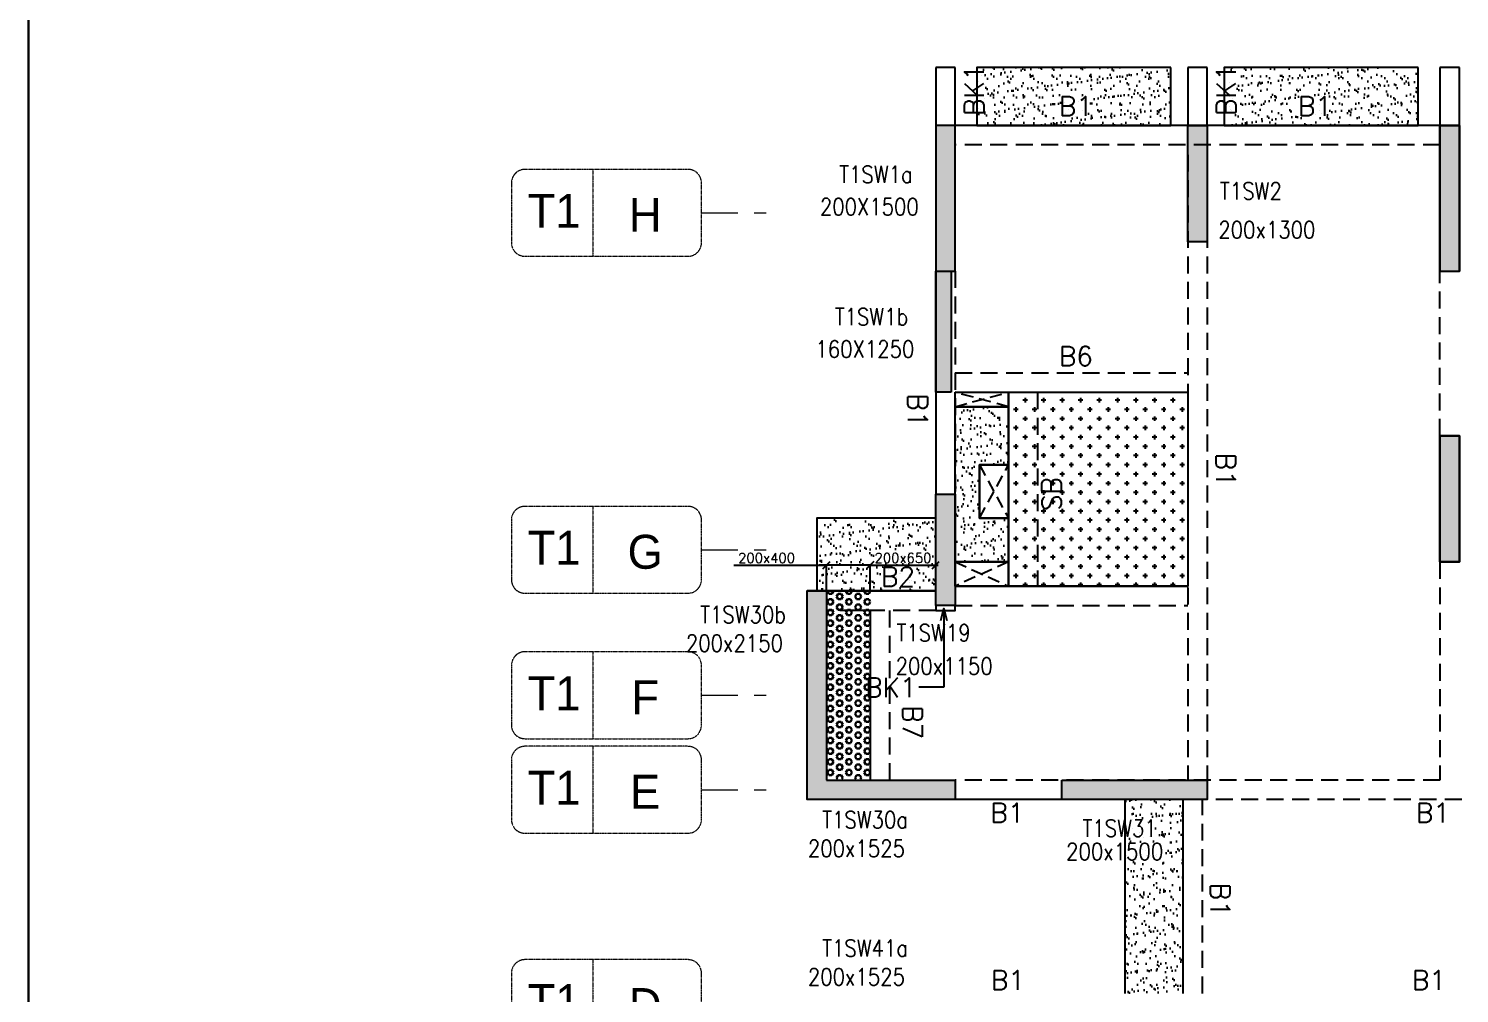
# Model space of a CAD drawing. Header units: millimetres. Extents: x 1078357 to 2594950, y -5122486 to -4636555.
# Drawn here: x 1919972 to 1934726, y -4662154 to -4652204 of the extents above; entities that cross this region are included whole.
import ezdxf
from ezdxf.enums import TextEntityAlignment as Align

# ---------------------------------------------------------------- set-up
doc = ezdxf.new("R2010")
doc.units = ezdxf.units.MM
doc.header["$PDMODE"] = 35
for name, pattern in [('CONTINOUS', [0]), ('DGN STYLE 7', [8.34, 3.75, -1.67, 1.25, -1.67]), ('HIDDEN', [0.375, 0.25, -0.125]), ('New Retail block$0$CONTINOUS', [0])]:
    doc.linetypes.add(name, pattern=pattern)
doc.layers.get('0').update_dxf_attribs({"lineweight": 0})
doc.layers.get('Defpoints').update_dxf_attribs({"lineweight": 0})
for name, color, linetype, lineweight in [('A-_ANOTDIMA_D-', 6, 'Continuous', 13), ('Boundary', 40, 'Continuous', 30), ('COL. NO.', 30, 'Continuous', 25), ('COL. SIZE', 7, 'Continuous', 25), ('DIM', 9, 'Continuous', 25), ('GRID LINE', 8, 'Continuous', 0), ('GRID NO', 8, 'DGN STYLE 7', 13), ('HATCH', 8, 'Continuous', 30)]:
    doc.layers.add(name, color=color, linetype=linetype, lineweight=lineweight)
for name, color, linetype in [('B-200x325', 201, 'HIDDEN'), ('B-200x400', 44, 'HIDDEN'), ('DROP SLAB', 8, 'Continuous'), ('S-BEAM', 3, 'HIDDEN'), ('S-BEAM NO.', 6, 'Continuous'), ('S-COLUMN', 1, 'Continuous'), ('S-CUTOUT', 8, 'HIDDEN'), ('S-SLAB-PROJECTION', 54, 'New Retail block$0$CONTINOUS'), ('SLAB FOLD', 8, 'Continuous')]:
    doc.layers.add(name, color=color, linetype=linetype)
doc.styles.add('Roman', font='romans')
doc.styles.add('ROMANS', font='romans.shx', dxfattribs={"width": 0.85})
doc.styles.get("Standard").update_dxf_attribs({"font": 'Adani Regular.ttf', "height": 500})
doc.dimstyles.new('HARESH', dxfattribs={"dimtxt": 150, "dimasz": 75, "dimexe": 0, "dimexo": 0, "dimgap": 25, "dimtad": 1, "dimdec": 0, "dimdsep": 46, "dimtxsty": 'Roman', "dimblk": 'OBLIQUE', "dimcen": 225, "dimdle": 25, "dimclrd": 2, "dimclre": 2, "dimclrt": 7, "dimadec": 8, "dimazin": 1, "dimtfac": 1, "dimtdec": 0, "dimtmove": 0, "dimatfit": 0, "dimfxl": 1, "dimlwd": -1, "dimlwe": -1, "dimarcsym": 0})

# ---------------------------------------------------------------- blocks, each defined once
blk = doc.blocks.new('_Oblique')
at = {"color": 0, "linetype": 'ByBlock', "lineweight": -2}
blk.add_line((-0.5, -0.5), (0.5, 0.5), dxfattribs=at)
blk = doc.blocks.new('*D1339')
at = {"layer": 'Defpoints', "color": 0, "ltscale": 700, "transparency": 16777216}
for p in [(1928201, -4657738), (1928201, -4658004, 0), (1928651, -4658004, 0)]:
    blk.add_point(p, dxfattribs=at)
at = {"layer": 'DIM', "color": 2, "ltscale": 700, "transparency": 16777216}
for p, q in [((1927245, -4657738), (1928201, -4657738)), ((1928201, -4657738), (1928126, -4657738)), ((1928201, -4658004), (1928201, -4657738)), ((1928651, -4657738), (1928201, -4657738)), ((1928651, -4657738), (1928201, -4657738)), ((1928651, -4658004), (1928651, -4657738)), ((1928651, -4657738), (1928726, -4657738))]:
    blk.add_line(p, q, dxfattribs=at)
at = {"layer": 'DIM', "color": 2, "ltscale": 700, "transparency": 16777216, "xscale": 75, "yscale": 75, "zscale": 75}
blk.add_blockref('_Oblique', (1928201, -4657738), dxfattribs=at)
at = {"layer": 'DIM', "color": 2, "ltscale": 700, "transparency": 16777216, "xscale": 75, "yscale": 75, "zscale": 75, "rotation": 180}
blk.add_blockref('_Oblique', (1928651, -4657738), dxfattribs=at)
at = {"layer": 'DIM', "color": 7, "ltscale": 700, "transparency": 16777216, "insert": (1927582, -4657663), "char_height": 150, "attachment_point": 5, "style": 'Roman'}
blk.add_mtext('{\\H0.666667x;200x400}', dxfattribs=at)
blk = doc.blocks.new('*D1340')
at = {"layer": 'Defpoints', "color": 0, "ltscale": 700, "transparency": 16777216}
for p in [(1929326, -4657738), (1928651, -4658004), (1929326, -4658004, 0)]:
    blk.add_point(p, dxfattribs=at)
at = {"layer": 'DIM', "color": 2, "ltscale": 700, "transparency": 16777216}
for p, q in [((1928626, -4657738), (1929351, -4657738)), ((1928651, -4658004), (1928651, -4657738)), ((1929326, -4658004), (1929326, -4657738))]:
    blk.add_line(p, q, dxfattribs=at)
at = {"layer": 'DIM', "color": 2, "ltscale": 700, "transparency": 16777216, "xscale": 75, "yscale": 75, "zscale": 75, "rotation": 180}
blk.add_blockref('_Oblique', (1928651, -4657738), dxfattribs=at)
at = {"layer": 'DIM', "color": 2, "ltscale": 700, "transparency": 16777216, "xscale": 75, "yscale": 75, "zscale": 75}
blk.add_blockref('_Oblique', (1929326, -4657738), dxfattribs=at)
at = {"layer": 'DIM', "color": 7, "ltscale": 700, "transparency": 16777216, "insert": (1928989, -4657663), "char_height": 150, "attachment_point": 5, "style": 'Roman'}
blk.add_mtext('{\\H0.666667x;200x650}', dxfattribs=at)
blk = doc.blocks.new('G$CD63B60BD')
at = {"layer": 'COL. NO.', "linetype": 'Continuous', "style": 'ROMANS', "width": 0.85}
for s, p in [('T1SW1a', (-995, 15309, -320)), ('T1SW2', (2932, 15138, -320)), ('T1SW1b', (-1041, 13841, -320)), ('T1SW30b', (-2429, 10769, -320)), ('T1SW19', (-405, 10582, -320)), ('T1SW30a', (-1171, 8653, -320)), ('T1SW31', (1514, 8565, -320)), ('T1SW41a', (-1171, 7329, -320))]:
    blk.add_text(s, height=175, dxfattribs=at).set_placement(p)
at = {"layer": 'COL. SIZE', "linetype": 'Continuous', "style": 'ROMANS', "width": 0.85}
for s, p in [('200X1500', (-1194, 14976, -320)), ('200x1300', (2915, 14738, -320)), ('160X1250', (-1240, 13507, -320)), ('200x2150', (-2576, 10473, -320)), ('200x1150', (-413, 10238, -320)), ('200x1525', (-1318, 8357, -320)), ('200x1500', (1345, 8325, -320)), ('200x1525', (-1318, 7033, -320))]:
    blk.add_text(s, height=175, dxfattribs=at).set_placement(p)
blk = doc.blocks.new('Tower grid nomenclature-ex')
at = {"layer": 'GRID NO'}
blk.add_lwpolyline([(-1250, -600), (1750, -600, 0.414214), (2000, -350), (2000, 750, 0.414214), (1750, 1000), (-1250, 1000, 0.414214), (-1500, 750), (-1500, -350, 0.414214)], format="xyb", close=True, dxfattribs=at)
blk.add_lwpolyline([(0, 1000), (0, -600)], dxfattribs=at)
at = {"layer": 'GRID NO', "flags": 8}
for p in [(-1235, 400), (1788, 400)]:
    blk.add_attdef('GRID', text='', height=625, dxfattribs=at).set_placement(p, align=Align.MIDDLE_CENTER)

msp = doc.modelspace()

# ---------------------------------------------------------------- hatches: boundary and pattern name
at = {"layer": 'DROP SLAB'}
h = msp.add_hatch(dxfattribs=at)
h.set_pattern_fill('CROSS', color=8, scale=15, angle=180)
h.set_pattern_definition([(180, (1889790.84, -4433056.15), (-95.25, -95.25), [47.625, -142.875]), (270, (1889767.03, -4433032.33), (95.25, -95.25), [47.625, -142.875])])
h.paths.add_polyline_path([(1930076.2, -4655953.9), (1931926.2, -4655954), (1931926.2, -4657953.9), (1930076.2, -4657953.8)])
at = {"layer": 'HATCH'}
h = msp.add_hatch(dxfattribs=at)
h.set_pattern_fill('AR-SAND', color=8, scale=3, angle=179.97015)
h.set_pattern_definition([(37.4701541, (-897857.12, 9334366.43), (-4.7236114, 146.8264517), [0, -115.824, 0, -129.54, 0, -123.825]), (7.4701541, (-897857.12, 9334366.43), (134.9689868, 214.9772528), [0, -62.484, 0, -104.394, 0, -40.005]), (327.4701541, (-897950.84, 9334366.48), (237.2979035, 0.3075449), [0, -38.1, 0, -137.16, 0, -179.07]), (317.4701541, (-897950.84, 9334366.48), (229.1017424, 66.759465), [0, -19.05, 0, -89.916, 0, -102.87])])
h.paths.add_polyline_path([(1931751.4, -4652603.8), (1929751.4, -4652603.8), (1929751.4, -4653203.8), (1931751.4, -4653203.8)])
h = msp.add_hatch(dxfattribs=at)
h.set_pattern_fill('AR-SAND', color=8, scale=3, angle=179.97015)
h.set_pattern_definition([(37.4701541, (-900407.12, 9334366.43), (-4.7236114, 146.8264517), [0, -115.824, 0, -129.54, 0, -123.825]), (7.4701541, (-900407.12, 9334366.43), (134.9689868, 214.9772528), [0, -62.484, 0, -104.394, 0, -40.005]), (327.4701541, (-900500.84, 9334366.48), (237.2979035, 0.3075449), [0, -38.1, 0, -137.16, 0, -179.07]), (317.4701541, (-900500.84, 9334366.48), (229.1017424, 66.759465), [0, -19.05, 0, -89.916, 0, -102.87])])
h.paths.add_polyline_path([(1934301.4, -4652603.8), (1932301.4, -4652603.8), (1932301.4, -4653203.8), (1934301.4, -4653203.8)])
h = msp.add_hatch(dxfattribs=at)
h.set_pattern_fill('AR-SAND', color=8, scale=3, angle=179.97015)
h.set_pattern_definition([(37.47015413, (-3092306.78, 18702404.82), (-4.72361136, 146.8264517), [0, -115.824, 0, -129.54, 0, -123.825]), (7.4701541, (-3092306.78, 18702404.82), (134.9689868, 214.9772528), [0, -62.484, 0, -104.394, 0, -40.005]), (327.4701541, (-3092400.51, 18702404.87), (237.2979035, 0.3075449), [0, -38.1, 0, -137.16, 0, -179.07]), (317.4701541, (-3092400.5, 18702404.87), (229.1017424, 66.759465), [0, -19.05, 0, -89.916, 0, -102.87])])
h.paths.add_polyline_path([(1929526.2, -4656103.8), (1930076.2, -4656103.8), (1930076.2, -4656703.8), (1929776.2, -4656703.8), (1929776.2, -4657253.8), (1930076.2, -4657253.7), (1930076.2, -4657703.8), (1929526.2, -4657703.8)])
h = msp.add_hatch(dxfattribs=at)
h.set_pattern_fill('AR-SAND', color=8, scale=3, angle=180)
h.set_pattern_definition([(217.5, (1889791.38, -4718130.26), (4.8001, -146.82397), [0, -115.824, 0, -129.54, 0, -123.825]), (187.5, (1889791.38, -4718130.26), (-134.857, -215.04753), [0, -62.484, 0, -104.394, 0, -40.005]), (147.5, (1889885.1, -4718130.26), (-237.2977, -0.43116), [0, -38.1, 0, -137.16, 0, -179.07]), (137.5, (1889885.1, -4718130.26), (-229.06694, -66.8788), [0, -19.05, 0, -89.916, 0, -102.87])])
h.paths.add_polyline_path([(1929326.9, -4657253.7), (1928101.7, -4657253.7), (1928101.6, -4658003.8), (1929326.9, -4658003.8)])
at = {"layer": 'HATCH', "ltscale": 1000}
h = msp.add_hatch(dxfattribs=at)
h.set_pattern_fill('HEX', color=8, scale=10, angle=180)
h.set_pattern_definition([(180, (3029251.08, -9155217.98), (-7e-15, -54.99261315), [31.75, -63.5]), (300, (3029251.08, -9155217.98), (47.625, 27.4963066), [31.75, -63.5]), (240, (3029219.33, -9155217.98), (47.625, -27.4963066), [31.75, -63.5])])
h.paths.add_polyline_path([(1928651.4, -4659943.2), (1928201.4, -4659943.2), (1928201.4, -4658003.8), (1928651.4, -4658003.8)])
at = {"layer": 'HATCH'}
h = msp.add_hatch(dxfattribs=at)
h.set_pattern_fill('AR-SAND', color=8, scale=3, angle=179.97015)
h.set_pattern_definition([(37.4701541, (-1985806.82, 14021135.54), (-4.72361136, 146.8264517), [0, -115.824, 0, -129.54, 0, -123.825]), (7.4701541, (-1985806.82, 14021135.54), (134.9689868, 214.9772528), [0, -62.484, 0, -104.394, 0, -40.005]), (327.4701541, (-1985900.55, 14021135.59), (237.2979035, 0.3075449), [0, -38.1, 0, -137.16, 0, -179.07]), (317.4701541, (-1985900.55, 14021135.59), (229.1017424, 66.759465), [0, -19.05, 0, -89.916, 0, -102.87])])
h.paths.add_polyline_path([(1931876.4, -4660153.9), (1931276.4, -4660153.9), (1931276.4, -4662153.9), (1931876.4, -4662153.9)])
at = {"layer": 'S-COLUMN', "lineweight": 25, "extrusion": (1.00316e-06, 1.91639e-11, 1)}
h = msp.add_hatch(color=1, dxfattribs=at)
h.dxf.hatch_style = 1
h.paths.add_polyline_path([(1929526.2, -4653203.8), (1929326.2, -4653203.8), (1929326.2, -4654703.8), (1929526.2, -4654703.8)])
at = {"layer": 'S-COLUMN', "lineweight": 25}
h = msp.add_hatch(color=1, dxfattribs=at)
h.dxf.hatch_style = 1
h.paths.add_polyline_path([(1931926.2, -4654403.9), (1932126.2, -4654403.9), (1932126.2, -4653203.8), (1931926.2, -4653203.8)])
at = {"layer": 'S-COLUMN', "lineweight": 25, "extrusion": (1.00316e-06, 1.91639e-11, 1)}
h = msp.add_hatch(color=1, dxfattribs=at)
h.dxf.hatch_style = 1
h.paths.add_polyline_path([(1934726.2, -4653203.8), (1934526.2, -4653203.8), (1934526.2, -4654703.8), (1934726.2, -4654703.8)])
at = {"layer": 'S-COLUMN', "lineweight": 25, "extrusion": (1.00316e-06, -2.11765e-11, 1)}
h = msp.add_hatch(color=1, dxfattribs=at)
h.dxf.hatch_style = 1
h.paths.add_polyline_path([(1929486.2, -4655954), (1929326.2, -4655954), (1929326.2, -4654703.8), (1929486.2, -4654703.8)])
at = {"layer": 'S-COLUMN', "lineweight": 25, "extrusion": (-1.00316e-06, 2.11765e-11, 1)}
h = msp.add_hatch(color=1, dxfattribs=at)
h.dxf.hatch_style = 1
h.paths.add_polyline_path([(1934526.2, -4657703.8), (1934726.2, -4657703.8), (1934726.2, -4656403.8), (1934526.2, -4656403.8)])
at = {"layer": 'S-COLUMN', "lineweight": 25, "extrusion": (1.00316e-06, 1.91639e-11, 1)}
h = msp.add_hatch(color=1, dxfattribs=at)
h.dxf.hatch_style = 1
h.paths.add_polyline_path([(1934726.2, -4657703.8), (1934526.2, -4657703.8), (1934526.2, -4656403.8), (1934726.2, -4656403.8)])
h = msp.add_hatch(color=1, dxfattribs=at)
h.dxf.hatch_style = 1
h.paths.add_polyline_path([(1929526.2, -4658153.8), (1929326.2, -4658153.8), (1929326.2, -4657003.8), (1929526.2, -4657003.8)])
h = msp.add_hatch(color=1, dxfattribs=at)
h.dxf.hatch_style = 1
h.paths.add_polyline_path([(1928201.2, -4659953.8), (1929526.2, -4659953.8), (1929526.2, -4660153.8), (1928001.2, -4660153.8), (1928001.2, -4658003.8), (1928201.2, -4658003.8)])
at = {"layer": 'S-COLUMN', "lineweight": 25}
h = msp.add_hatch(color=1, dxfattribs=at)
h.dxf.hatch_style = 1
h.paths.add_polyline_path([(1930626.2, -4659953.8), (1932126.2, -4659953.8), (1932126.2, -4660153.8), (1930626.2, -4660153.8)])

# ---------------------------------------------------------------- linework, layer by layer
at = {"layer": 'B-200x400', "linetype": 'ByBlock', "ltscale": 500}
msp.add_line((1928651.4, -4658003.8, 0), (1928201.4, -4658003.8, 0), dxfattribs=at)
at = {"layer": 'B-200x400', "linetype": 'HIDDEN', "ltscale": 500}
msp.add_line((1928651.4, -4658203.8, 0), (1928201.4, -4658203.8, 0), dxfattribs=at)
at = {"layer": 'Boundary', "ltscale": 700, "elevation": 0}
msp.add_lwpolyline([(1919972.4, -4636994.1), (2025785.6, -4636994.1), (2025785.6, -4681423.9), (1919972.4, -4681423.9)], close=True, dxfattribs=at)
at = {"layer": 'DROP SLAB', "color": 3, "linetype": 'CONTINOUS', "ltscale": 500, "elevation": 0}
for points in [[(1929526.2, -4655954), (1930076.2, -4655954), (1930076.2, -4656103.8), (1929526.2, -4656103.8)], [(1929776.2, -4656703.8), (1930076.2, -4656703.8), (1930076.2, -4657253.8), (1929776.2, -4657253.8)], [(1929526.4, -4657703.8), (1930076.2, -4657703.8), (1930076.2, -4657953.7), (1929526.4, -4657953.7)]]:
    msp.add_lwpolyline(points, close=True, dxfattribs=at)
msp.add_lwpolyline([(1931926.2, -4655995.4), (1931926.2, -4657953.8), (1930076.2, -4657953.8), (1930076.2, -4655954), (1931926.2, -4655954)], dxfattribs=at)
at = {"layer": 'GRID LINE', "linetype": 'DGN STYLE 7', "ltscale": 100, "elevation": 0}
for points in [[(1926911, -4654103.8), (1927718, -4654103.8)], [(1926911, -4657578.8), (1927718, -4657578.8)], [(1926911, -4659078.8), (1927718, -4659078.8)], [(1926911, -4660053.8), (1927718, -4660053.8)]]:
    msp.add_lwpolyline(points, dxfattribs=at)
at = {"layer": 'S-BEAM', "linetype": 'CONTINOUS', "ltscale": 700}
for p, q in [((1929526.2, -4652603.8, 0), (1929326.2, -4652603.8, 0)), ((1929326.2, -4652603.8, 0), (1929326.2, -4653203.8)), ((1929526.2, -4653203.8), (1929526.2, -4652603.8, 0)), ((1932126.2, -4652603.8, 0), (1931926.2, -4652603.8, 0)), ((1931926.2, -4652603.8, 0), (1931926.2, -4653203.8)), ((1932126.2, -4653203.8), (1932126.2, -4652603.8, 0)), ((1934726.2, -4652603.8, 0), (1934526.2, -4652603.8, 0)), ((1934526.2, -4652603.8, 0), (1934526.2, -4653203.8)), ((1934726.2, -4653203.8), (1934726.2, -4652603.8, 0)), ((1934526.4, -4653203.8, 0), (1929526.4, -4653203.8, 0)), ((1929326.4, -4654703.8, 0), (1929326.4, -4657003.8, 0)), ((1929326.4, -4658003.8, 0), (1928001.4, -4658003.8, 0)), ((1928001.4, -4658053.8, 0), (1928001.4, -4658003.8, 0)), ((1929326.2, -4658003.8, 0), (1928651.4, -4658003.8, 0)), ((1929326.2, -4658153.8, 0), (1929326.2, -4658203.8, 0)), ((1931876.4, -4660153.7, 0), (1929526.4, -4660153.7, 0)), ((1931876.4, -4662153.7, 0), (1931876.4, -4660153.7, 0))]:
    msp.add_line(p, q, dxfattribs=at)
at = {"layer": 'S-BEAM', "linetype": 'HIDDEN', "ltscale": 700}
for p, q in [((1934526.4, -4653403.8, 0), (1929526.4, -4653403.8, 0)), ((1931926.4, -4653503.9, 0), (1931926.4, -4659953.7, 0)), ((1932126.4, -4653503.8, 0), (1932126.4, -4659953.7, 0)), ((1929526.4, -4654703.8, 0), (1929526.4, -4657003.8, 0)), ((1934526.4, -4656403.8, 0), (1934526.4, -4654703.8, 0)), ((1930076.1, -4655954.2, 0), (1930076.1, -4657954, 0)), ((1930376.1, -4655954.2, 0), (1930376.1, -4657954, 0)), ((1934526.4, -4657703.8, 0), (1934526.4, -4659953.7, 0)), ((1929326.4, -4658203.8, 0), (1928201.4, -4658203.8, 0)), ((1929326.2, -4658203.8, 0), (1928651.4, -4658203.8, 0)), ((1934526.4, -4659953.7, 0), (1929526.4, -4659953.7, 0)), ((1932076.4, -4662153.7, 0), (1932076.4, -4660153.7, 0)), ((1941051.2, -4660153.7, 0), (1932176.4, -4660153.7, 0))]:
    msp.add_line(p, q, dxfattribs=at)
at = {"layer": 'S-BEAM', "ltscale": 700}
for p, q in [((1929526.2, -4655754, 0), (1931926.2, -4655754, 0)), ((1929326.2, -4657003.8, 0), (1929326.9, -4657003.8, 0)), ((1929326.4, -4657003.8, 0), (1929327.1, -4657003.8, 0)), ((1929326.2, -4657203.8, 0), (1929326.2, -4657203.8, 0)), ((1929326.4, -4657203.8, 0), (1929326.4, -4657203.8, 0)), ((1928851.4, -4658203.8, 0), (1928851.4, -4659953.8)), ((1929526.4, -4658153.8, 0), (1931926.2, -4658153.8, 0))]:
    msp.add_line(p, q, dxfattribs=at)
at = {"layer": 'S-BEAM', "linetype": 'Continuous', "ltscale": 700}
for p, q in [((1929526.2, -4655954, 0), (1931926.2, -4655954, 0)), ((1931926.2, -4655954, 0), (1931926.2, -4657953.8, 0)), ((1929526.4, -4657953.8, 0), (1931926.2, -4657953.8, 0)), ((1928651.4, -4658203.8, 0), (1928651.4, -4659943.2, 0))]:
    msp.add_line(p, q, dxfattribs=at)
at = {"layer": 'S-BEAM', "linetype": 'Continuous', "ltscale": 700, "elevation": 0}
msp.add_lwpolyline([(1929526.5, -4658153.8), (1929326.4, -4658153.8), (1929326.4, -4658204), (1929526.5, -4658204)], close=True, dxfattribs=at)
at = {"layer": 'S-COLUMN', "color": 1, "lineweight": 25, "extrusion": (1.00316e-06, 1.91639e-11, 1), "elevation": 1.9}
for points in [[(1929526.2, -4653203.8), (1929326.2, -4653203.8), (1929326.2, -4654703.8), (1929526.2, -4654703.8)], [(1934726.2, -4653203.8), (1934526.2, -4653203.8), (1934526.2, -4654703.8), (1934726.2, -4654703.8)], [(1934726.2, -4657703.8), (1934526.2, -4657703.8), (1934526.2, -4656403.8), (1934726.2, -4656403.8)], [(1929526.2, -4658153.8), (1929326.2, -4658153.8), (1929326.2, -4657003.8), (1929526.2, -4657003.8)]]:
    msp.add_lwpolyline(points, close=True, dxfattribs=at)
at = {"layer": 'S-COLUMN', "color": 1, "lineweight": 25, "elevation": 0}
for points in [[(1931926.2, -4653203.8), (1932126.2, -4653203.8), (1932126.2, -4654403.9), (1931926.2, -4654403.9)], [(1930626.2, -4659953.8), (1932126.2, -4659953.8), (1932126.2, -4660153.8), (1930626.2, -4660153.8)]]:
    msp.add_lwpolyline(points, close=True, dxfattribs=at)
at = {"layer": 'S-COLUMN', "color": 1, "lineweight": 25, "extrusion": (-1.00316e-06, 2.11765e-11, 1), "elevation": -1.9}
msp.add_lwpolyline([(1934526.2, -4654703.8), (1934526.2, -4653203.8), (1934726.2, -4653203.8), (1934726.2, -4654703.8)], dxfattribs=at)
at = {"layer": 'S-COLUMN', "color": 1, "lineweight": 25, "extrusion": (1.00316e-06, -2.11765e-11, 1), "elevation": 1.9}
msp.add_lwpolyline([(1929486.2, -4655954), (1929326.2, -4655954), (1929326.2, -4654703.8), (1929486.2, -4654703.8)], close=True, dxfattribs=at)
at = {"layer": 'S-COLUMN', "color": 1, "lineweight": 25, "extrusion": (-1.00316e-06, 2.11765e-11, 1), "elevation": -1.9}
msp.add_lwpolyline([(1934526.2, -4657703.8), (1934726.2, -4657703.8), (1934726.2, -4656403.8), (1934526.2, -4656403.8)], close=True, dxfattribs=at)
at = {"layer": 'S-COLUMN', "color": 1, "lineweight": 25, "extrusion": (1.00316e-06, 1.91639e-11, 1), "elevation": 1.9}
msp.add_lwpolyline([(1928201.2, -4659953.8), (1929526.2, -4659953.8), (1929526.2, -4660153.8), (1928001.2, -4660153.8), (1928001.2, -4658003.8), (1928201.2, -4658003.8), (1928201.2, -4659953.8)], dxfattribs=at)
at = {"layer": 'S-CUTOUT', "ltscale": 500}
for p, q in [((1929526.2, -4656103.8, 0), (1930076.2, -4655954, 0)), ((1930076.2, -4656103.8, 0), (1929527, -4655954, 0)), ((1929776.2, -4656703.8), (1930076.2, -4657253.8)), ((1929776.2, -4657253.8), (1930076.2, -4656703.8, 0)), ((1929526.2, -4657703.8), (1930076.2, -4657953.8, 0)), ((1930076.2, -4657703.8, 0), (1929526.4, -4657953.8, 0))]:
    msp.add_line(p, q, dxfattribs=at)
at = {"layer": 'S-SLAB-PROJECTION'}
msp.add_line((1931276.4, -4660153.8, 0), (1931276.4, -4662153.8, 0), dxfattribs=at)
at = {"layer": 'S-SLAB-PROJECTION', "elevation": 0}
for points in [[(1931751.4, -4652603.8), (1929751.4, -4652603.8), (1929751.4, -4653203.8), (1931751.4, -4653203.8)], [(1934301.4, -4652603.8), (1932301.4, -4652603.8), (1932301.4, -4653203.8), (1934301.4, -4653203.8)], [(1929326.2, -4657253.8), (1928101.2, -4657253.7), (1928101.2, -4658003.8), (1929326.2, -4658003.8)]]:
    msp.add_lwpolyline(points, close=True, dxfattribs=at)
at = {"layer": 'SLAB FOLD', "color": 8, "ltscale": 1000, "elevation": 0}
msp.add_lwpolyline([(1929526.2, -4656103.8), (1930076.2, -4656103.8), (1930076.2, -4656703.8), (1929776.2, -4656703.8), (1929776.2, -4657253.8), (1930076.2, -4657253.7), (1930076.2, -4657703.8), (1929526.2, -4657703.8), (1929526.2, -4656103.8)], dxfattribs=at)

# ---------------------------------------------------------------- block references
at = {"layer": 'A-_ANOTDIMA_D-', "color": 2, "ltscale": 700}
msp.add_blockref('G$CD63B60BD', (1929326.2, -4669103.8, 0), dxfattribs=at)
at = {"layer": 'GRID NO'}
ref = msp.add_blockref('Tower grid nomenclature-ex', (1925791, -4654215.8, 0), dxfattribs=dict(at, xscale=0.56, yscale=0.56, zscale=0.56))
ref.add_attrib('GRID', 'H', dxfattribs={"height": 350}).set_placement((1926330.5, -4654124.3, 0), align=Align.MIDDLE_CENTER)
ref.add_attrib('GRID', 'T1', dxfattribs={"height": 350}).set_placement((1925391.5, -4654083.3, 0), align=Align.MIDDLE_CENTER)
ref = msp.add_blockref('Tower grid nomenclature-ex', (1925791, -4657690.8, 0), dxfattribs=dict(at, xscale=0.56, yscale=0.56, zscale=0.56))
ref.add_attrib('GRID', 'G', dxfattribs={"height": 350}).set_placement((1926330.5, -4657599.3, 0), align=Align.MIDDLE_CENTER)
ref.add_attrib('GRID', 'T1', dxfattribs={"height": 350}).set_placement((1925391.5, -4657558.3, 0), align=Align.MIDDLE_CENTER)
ref = msp.add_blockref('Tower grid nomenclature-ex', (1925791, -4659190.8, 0), dxfattribs=dict(at, xscale=0.56, yscale=0.56, zscale=0.56))
ref.add_attrib('GRID', 'F', dxfattribs={"height": 350}).set_placement((1926330.5, -4659099.3, 0), align=Align.MIDDLE_CENTER)
ref.add_attrib('GRID', 'T1', dxfattribs={"height": 350}).set_placement((1925391.5, -4659058.3, 0), align=Align.MIDDLE_CENTER)
ref = msp.add_blockref('Tower grid nomenclature-ex', (1925791, -4660165.8, 0), dxfattribs=dict(at, xscale=0.56, yscale=0.56, zscale=0.56))
ref.add_attrib('GRID', 'E', dxfattribs={"height": 350}).set_placement((1926330.5, -4660074.3, 0), align=Align.MIDDLE_CENTER)
ref.add_attrib('GRID', 'T1', dxfattribs={"height": 350}).set_placement((1925391.5, -4660033.3, 0), align=Align.MIDDLE_CENTER)
ref = msp.add_blockref('Tower grid nomenclature-ex', (1925791, -4662365.8, 0), dxfattribs=dict(at, xscale=0.56, yscale=0.56, zscale=0.56))
ref.add_attrib('GRID', 'D', dxfattribs={"height": 350}).set_placement((1926330.5, -4662274.3, 0), align=Align.MIDDLE_CENTER)
ref.add_attrib('GRID', 'T1', dxfattribs={"height": 350}).set_placement((1925391.5, -4662233.3, 0), align=Align.MIDDLE_CENTER)

# ---------------------------------------------------------------- texts
at = {"layer": 'B-200x325', "linetype": 'Continuous', "ltscale": 700, "style": 'ROMANS'}
msp.add_text('B6', height=200, rotation=359.99906, dxfattribs=at).set_placement((1930595.7, -4655681.9, -2.7))
at = {"layer": 'S-BEAM NO.', "linetype": 'CONTINOUS', "ltscale": 700, "style": 'ROMANS'}
for p in [(1929821.9, -4653103.4, 50), (1932421.9, -4653103.4, 50)]:
    msp.add_text('BK1', height=200, rotation=90, dxfattribs=at).set_placement(p)
at = {"layer": 'S-BEAM NO.', "linetype": 'HIDDEN', "ltscale": 500, "style": 'ROMANS'}
for rotation, p in [(359.99906, (1930595.7, -4653103.4, -2.7)), (359.99906, (1933060.9, -4653103.4, -2.7)), (269.99906, (1929040.4, -4655966, -2.7)), (269.99906, (1932216.9, -4656578.8, -2.7)), (359.99906, (1929888.7, -4660391, -2.7)), (359.99906, (1934277.5, -4660391, -2.7)), (269.99906, (1932160.3, -4661013.3, -2.7)), (0.00094, (1929894, -4662116.6, -2.7)), (0.00094, (1934235.6, -4662116.6, -2.7))]:
    msp.add_text('B1', height=200, rotation=rotation, dxfattribs=at).set_placement(p)
at = {"layer": 'S-BEAM NO.', "linetype": 'Continuous', "ltscale": 700, "style": 'ROMANS'}
for s, rotation, p in [('SB', 90.00094, (1930620.8, -4657178.3, -2.7)), ('BK1', 0.00094, (1928597.5, -4659097.8, -2.7)), ('B7', 269.99906, (1928986.2, -4659183.4, -2.7))]:
    msp.add_text(s, height=200, rotation=rotation, dxfattribs=at).set_placement(p)
at = {"layer": 'S-BEAM NO.', "linetype": 'Continuous', "ltscale": 500, "style": 'ROMANS'}
msp.add_text('B2', height=200, dxfattribs=at).set_placement((1928761.9, -4657956.7, -2.7))

# ---------------------------------------------------------------- dimensions: what is measured, and where the dimension line sits
at = {"layer": 'DIM', "ltscale": 700}
dim = msp.add_linear_dim(base=(1928201.4, -4657737.8, 0), p1=(1928651.4, -4658003.8, 0), p2=(1928201.4, -4658003.8, 0), text='{\\H0.666667x;200x400}', dimstyle='HARESH', override={"dimtxsty": 'Roman', "dimtmove": 1}, dxfattribs=at)
dim.commit()
dim.dimension.update_dxf_attribs({"geometry": '*D1339', "text_midpoint": (1927582, -4657759.5, 0), "dimtype": 160})
dim = msp.add_linear_dim(base=(1929326.4, -4657737.8, 0), p1=(1928651.4, -4658003.8, 0), p2=(1929326.4, -4658003.8, 0), text='{\\H0.666667x;200x650}', dimstyle='HARESH', override={"dimtxsty": 'Roman', "dimtmove": 1}, dxfattribs=at)
dim.commit()
dim.dimension.update_dxf_attribs({"geometry": '*D1340', "text_midpoint": (1928988.9, -4657662.8, 0)})

# ---------------------------------------------------------------- leaders
at = {"layer": 'S-BEAM NO.', "linetype": 'Continuous', "ltscale": 700}
msp.add_leader([(1929410, -4658184.1, 0), (1929410, -4658995.5, 0), (1929151.1, -4658995.5, 0)], dimstyle='HARESH', override={"dimasz": 125, "dimgap": 25, "dimtad": 0, "dimldrblk": 'Open30'}, dxfattribs=at)

doc.saveas('drawing.dxf')
